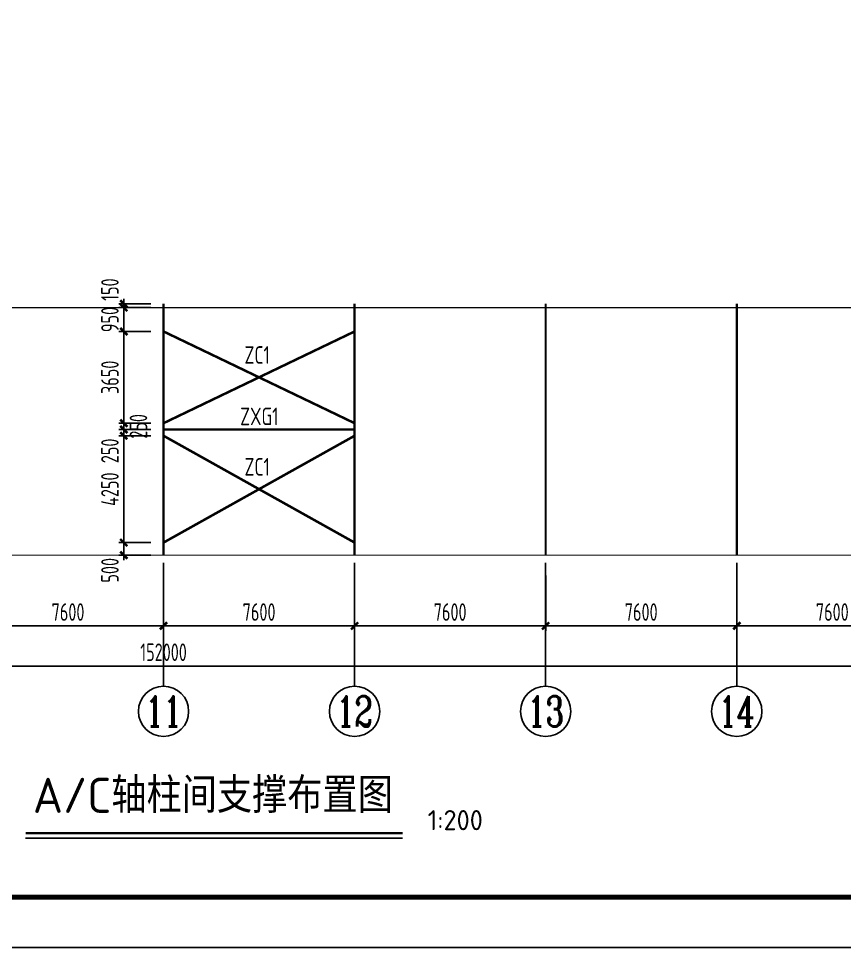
# Model space of a CAD drawing. Extents: x -3102990 to -851544, y -5293060 to -2540151.
# Drawn here: x -1748075 to -1731651, y -2672902 to -2654425 of the extents above; entities that cross this region are included whole.
import ezdxf
from ezdxf.enums import TextEntityAlignment as Align

# ---------------------------------------------------------------- set-up
doc = ezdxf.new("R2010")
doc.units = 0
doc.header["$LTSCALE"] = 1000
doc.header["$PDMODE"] = 1
doc.layers.get('0').update_dxf_attribs({"linetype": 'CONTINUOUS'})
doc.layers.get('Defpoints').update_dxf_attribs({"linetype": 'CONTINUOUS'})
for name, color, linetype in [('COLU', 7, 'CONTINUOUS'), ('DIM', 3, 'CONTINUOUS'), ('NUM', 7, 'CONTINUOUS'), ('PUB_TITLE', 4, 'CONTINUOUS'), ('REIN', 1, 'CONTINUOUS'), ('TEXT', 7, 'CONTINUOUS')]:
    doc.layers.add(name, color=color, linetype=linetype)
doc.layers.add('yichutu', color=7, linetype='CONTINUOUS', true_color=0xffffff, plot=False)
doc.styles.add('TSSD_Axis', font='Complex.shx', dxfattribs={"width": 0.7, "bigfont": 'hztxt.shx'})
doc.styles.add('TSSD_Dimension', font='tssdeng.shx', dxfattribs={"width": 0.7, "bigfont": 'Hztxt.shx'})
doc.styles.add('TSSD_Norm', font='Tssdeng.shx', dxfattribs={"width": 0.75, "bigfont": 'hztxt.shx'})
doc.styles.add('TSSD_Rein', font='Tssdeng.shx', dxfattribs={"width": 0.75, "bigfont": 'hztxt.shx'})
doc.dimstyles.new('TSSD_200_100', dxfattribs={"dimtxt": 350, "dimasz": 100, "dimexe": 100, "dimexo": 250, "dimgap": 100, "dimtad": 1, "dimdec": 0, "dimlfac": 2, "dimzin": 0, "dimdsep": 46, "dimtxsty": 'TSSD_Dimension', "dimblk": 'ARCHTICK', "dimcen": 0, "dimdle": 100, "dimclrt": 7, "dimadec": 0, "dimazin": 0, "dimtfac": 1, "dimtdec": 0, "dimtix": 1, "dimtmove": 2, "dimatfit": 3, "dimfxl": 1, "dimtolj": 1, "dimtzin": 0, "dimarcsym": 0})

# ---------------------------------------------------------------- blocks, each defined once
blk = doc.blocks.new('ts_axno')
at = {"color": 0, "linetype": 'ByBlock', "lineweight": -2}
blk.add_circle((0, 0), 0.5, dxfattribs=at)
at = {"color": 0, "linetype": 'ByBlock', "lineweight": -2, "style": 'TSSD_Axis', "width": 0.7}
blk.add_attdef('A', text='', height=0.6, dxfattribs=at).set_placement((0, 0), align=Align.MIDDLE_CENTER)
blk = doc.blocks.new('_ArchTick')
at = {"color": 0, "const_width": 0.5}
blk.add_lwpolyline([(-0.71, -0.71), (0.71, 0.71)], dxfattribs=at)
blk = doc.blocks.new('*D1664')
at = {"layer": 'Defpoints', "color": 0, "ltscale": 1.5}
for p in [(-1733792, -2665253), (-1729992, -2665253), (-1733792, -2666506)]:
    blk.add_point(p, dxfattribs=at)
at = {"layer": 'DIM', "color": 0, "lineweight": -2, "ltscale": 1.5}
for p, q in [((-1733792, -2665503), (-1733792, -2666606)), ((-1729992, -2665503), (-1729992, -2666606)), ((-1729892, -2666506), (-1733892, -2666506))]:
    blk.add_line(p, q, dxfattribs=at)
at = {"layer": 'DIM', "color": 0, "lineweight": -2, "ltscale": 1.5, "xscale": 100, "yscale": 100, "zscale": 100, "rotation": 180}
blk.add_blockref('_ArchTick', (-1733792, -2666506), dxfattribs=at)
at = {"layer": 'DIM', "color": 0, "lineweight": -2, "ltscale": 1.5, "xscale": 100, "yscale": 100, "zscale": 100}
blk.add_blockref('_ArchTick', (-1729992, -2666506), dxfattribs=at)
at = {"layer": 'DIM', "color": 7, "ltscale": 1.5, "insert": (-1731892, -2666231), "char_height": 350, "attachment_point": 5, "style": 'TSSD_Dimension'}
blk.add_mtext('\\A1;7600', dxfattribs=at)
blk = doc.blocks.new('*D1665')
at = {"layer": 'Defpoints', "color": 0, "ltscale": 1.5}
for p in [(-1737592, -2665253), (-1733792, -2665253), (-1737592, -2666506)]:
    blk.add_point(p, dxfattribs=at)
at = {"layer": 'DIM', "color": 0, "lineweight": -2, "ltscale": 1.5}
for p, q in [((-1737592, -2665503), (-1737592, -2666606)), ((-1733792, -2665503), (-1733792, -2666606)), ((-1733692, -2666506), (-1737692, -2666506))]:
    blk.add_line(p, q, dxfattribs=at)
at = {"layer": 'DIM', "color": 0, "lineweight": -2, "ltscale": 1.5, "xscale": 100, "yscale": 100, "zscale": 100, "rotation": 180}
blk.add_blockref('_ArchTick', (-1737592, -2666506), dxfattribs=at)
at = {"layer": 'DIM', "color": 0, "lineweight": -2, "ltscale": 1.5, "xscale": 100, "yscale": 100, "zscale": 100}
blk.add_blockref('_ArchTick', (-1733792, -2666506), dxfattribs=at)
at = {"layer": 'DIM', "color": 7, "ltscale": 1.5, "insert": (-1735692, -2666231), "char_height": 350, "attachment_point": 5, "style": 'TSSD_Dimension'}
blk.add_mtext('\\A1;7600', dxfattribs=at)
blk = doc.blocks.new('*D1666')
at = {"layer": 'Defpoints', "color": 0, "ltscale": 1.5}
for p in [(-1741392, -2665253), (-1737592, -2665253), (-1741392, -2666506)]:
    blk.add_point(p, dxfattribs=at)
at = {"layer": 'DIM', "color": 0, "lineweight": -2, "ltscale": 1.5}
for p, q in [((-1741392, -2665503), (-1741392, -2666606)), ((-1737592, -2665503), (-1737592, -2666606)), ((-1737492, -2666506), (-1741492, -2666506))]:
    blk.add_line(p, q, dxfattribs=at)
at = {"layer": 'DIM', "color": 0, "lineweight": -2, "ltscale": 1.5, "xscale": 100, "yscale": 100, "zscale": 100, "rotation": 180}
blk.add_blockref('_ArchTick', (-1741392, -2666506), dxfattribs=at)
at = {"layer": 'DIM', "color": 0, "lineweight": -2, "ltscale": 1.5, "xscale": 100, "yscale": 100, "zscale": 100}
blk.add_blockref('_ArchTick', (-1737592, -2666506), dxfattribs=at)
at = {"layer": 'DIM', "color": 7, "ltscale": 1.5, "insert": (-1739492, -2666231), "char_height": 350, "attachment_point": 5, "style": 'TSSD_Dimension'}
blk.add_mtext('\\A1;7600', dxfattribs=at)
blk = doc.blocks.new('*D1667')
at = {"layer": 'Defpoints', "color": 0, "ltscale": 1.5}
for p in [(-1745192, -2665253), (-1741392, -2665253), (-1745192, -2666506)]:
    blk.add_point(p, dxfattribs=at)
at = {"layer": 'DIM', "color": 0, "lineweight": -2, "ltscale": 1.5}
for p, q in [((-1745192, -2665503), (-1745192, -2666606)), ((-1741392, -2665503), (-1741392, -2666606)), ((-1741292, -2666506), (-1745292, -2666506))]:
    blk.add_line(p, q, dxfattribs=at)
at = {"layer": 'DIM', "color": 0, "lineweight": -2, "ltscale": 1.5, "xscale": 100, "yscale": 100, "zscale": 100, "rotation": 180}
blk.add_blockref('_ArchTick', (-1745192, -2666506), dxfattribs=at)
at = {"layer": 'DIM', "color": 0, "lineweight": -2, "ltscale": 1.5, "xscale": 100, "yscale": 100, "zscale": 100}
blk.add_blockref('_ArchTick', (-1741392, -2666506), dxfattribs=at)
at = {"layer": 'DIM', "color": 7, "ltscale": 1.5, "insert": (-1743292, -2666231), "char_height": 350, "attachment_point": 5, "style": 'TSSD_Dimension'}
blk.add_mtext('\\A1;7600', dxfattribs=at)
blk = doc.blocks.new('*D1668')
at = {"layer": 'Defpoints', "color": 0, "ltscale": 1.5}
for p in [(-1748992, -2665253), (-1745192, -2665253), (-1748992, -2666506)]:
    blk.add_point(p, dxfattribs=at)
at = {"layer": 'DIM', "color": 0, "lineweight": -2, "ltscale": 1.5}
for p, q in [((-1748992, -2665503), (-1748992, -2666606)), ((-1745192, -2665503), (-1745192, -2666606)), ((-1745092, -2666506), (-1749092, -2666506))]:
    blk.add_line(p, q, dxfattribs=at)
at = {"layer": 'DIM', "color": 0, "lineweight": -2, "ltscale": 1.5, "xscale": 100, "yscale": 100, "zscale": 100, "rotation": 180}
blk.add_blockref('_ArchTick', (-1748992, -2666506), dxfattribs=at)
at = {"layer": 'DIM', "color": 0, "lineweight": -2, "ltscale": 1.5, "xscale": 100, "yscale": 100, "zscale": 100}
blk.add_blockref('_ArchTick', (-1745192, -2666506), dxfattribs=at)
at = {"layer": 'DIM', "color": 7, "ltscale": 1.5, "insert": (-1747092, -2666231), "char_height": 350, "attachment_point": 5, "style": 'TSSD_Dimension'}
blk.add_mtext('\\A1;7600', dxfattribs=at)
blk = doc.blocks.new('*D1678')
at = {"layer": 'Defpoints', "color": 0, "ltscale": 1.5}
for p in [(-1783192, -2665253), (-1707192, -2665253), (-1707192, -2667306)]:
    blk.add_point(p, dxfattribs=at)
at = {"layer": 'DIM', "color": 0, "lineweight": -2, "ltscale": 1.5}
for p, q in [((-1783192, -2665503), (-1783192, -2667406)), ((-1707192, -2665503), (-1707192, -2667406)), ((-1783292, -2667306), (-1707092, -2667306))]:
    blk.add_line(p, q, dxfattribs=at)
at = {"layer": 'DIM', "color": 0, "lineweight": -2, "ltscale": 1.5, "xscale": 100, "yscale": 100, "zscale": 100, "rotation": 180}
blk.add_blockref('_ArchTick', (-1783192, -2667306), dxfattribs=at)
at = {"layer": 'DIM', "color": 0, "lineweight": -2, "ltscale": 1.5, "xscale": 100, "yscale": 100, "zscale": 100}
blk.add_blockref('_ArchTick', (-1707192, -2667306), dxfattribs=at)
at = {"layer": 'DIM', "color": 7, "ltscale": 1.5, "insert": (-1745192, -2667031), "char_height": 350, "attachment_point": 5, "style": 'TSSD_Dimension'}
blk.add_mtext('\\A1;152000', dxfattribs=at)
blk = doc.blocks.new('*D1693')
at = {"layer": 'Defpoints', "color": 0, "ltscale": 1.5}
for p in [(-1745192, -2660099), (-1745983, -2660174), (-1745192, -2660174)]:
    blk.add_point(p, dxfattribs=at)
at = {"layer": 'DIM', "color": 0, "lineweight": -2, "ltscale": 1.5}
for p, q in [((-1745442, -2660099), (-1746083, -2660099)), ((-1745983, -2660099), (-1745983, -2659999)), ((-1745983, -2660099), (-1745983, -2660174)), ((-1745442, -2660174), (-1746083, -2660174)), ((-1745983, -2660174), (-1745983, -2660274))]:
    blk.add_line(p, q, dxfattribs=at)
at = {"layer": 'DIM', "color": 0, "lineweight": -2, "ltscale": 1.5, "xscale": 100, "yscale": 100, "zscale": 100}
for p, rotation in [((-1745983, -2660099), 270), ((-1745983, -2660174), 90)]:
    blk.add_blockref('_ArchTick', p, dxfattribs=dict(at, rotation=rotation))
at = {"layer": 'DIM', "color": 7, "ltscale": 1.5, "insert": (-1746258, -2659817), "char_height": 350, "attachment_point": 5, "rotation": 90, "style": 'TSSD_Dimension'}
blk.add_mtext('\\A1;150', dxfattribs=at)
blk = doc.blocks.new('*D1694')
at = {"layer": 'Defpoints', "color": 0, "ltscale": 1.5}
for p in [(-1745192, -2660174), (-1745983, -2660649), (-1745192, -2660649)]:
    blk.add_point(p, dxfattribs=at)
at = {"layer": 'DIM', "color": 0, "lineweight": -2, "ltscale": 1.5}
for p, q in [((-1745983, -2660174), (-1745983, -2660074)), ((-1745442, -2660174), (-1746083, -2660174)), ((-1745983, -2660174), (-1745983, -2660649)), ((-1745442, -2660649), (-1746083, -2660649)), ((-1745983, -2660649), (-1745983, -2660749))]:
    blk.add_line(p, q, dxfattribs=at)
at = {"layer": 'DIM', "color": 0, "lineweight": -2, "ltscale": 1.5, "xscale": 100, "yscale": 100, "zscale": 100}
for p, rotation in [((-1745983, -2660174), 270), ((-1745983, -2660649), 90)]:
    blk.add_blockref('_ArchTick', p, dxfattribs=dict(at, rotation=rotation))
at = {"layer": 'DIM', "color": 7, "ltscale": 1.5, "insert": (-1746258, -2660412), "char_height": 350, "attachment_point": 5, "rotation": 90, "style": 'TSSD_Dimension'}
blk.add_mtext('\\A1;950', dxfattribs=at)
blk = doc.blocks.new('*D1695')
at = {"layer": 'Defpoints', "color": 0, "ltscale": 1.5}
for p in [(-1745192, -2660649), (-1745983, -2662474), (-1745192, -2662474)]:
    blk.add_point(p, dxfattribs=at)
at = {"layer": 'DIM', "color": 0, "lineweight": -2, "ltscale": 1.5}
for p, q in [((-1745442, -2660649), (-1746083, -2660649)), ((-1745983, -2660549), (-1745983, -2662574)), ((-1745442, -2662474), (-1746083, -2662474))]:
    blk.add_line(p, q, dxfattribs=at)
at = {"layer": 'DIM', "color": 0, "lineweight": -2, "ltscale": 1.5, "xscale": 100, "yscale": 100, "zscale": 100}
for p, rotation in [((-1745983, -2660649), 90), ((-1745983, -2662474), 270)]:
    blk.add_blockref('_ArchTick', p, dxfattribs=dict(at, rotation=rotation))
at = {"layer": 'DIM', "color": 7, "ltscale": 1.5, "insert": (-1746258, -2661562), "char_height": 350, "attachment_point": 5, "rotation": 90, "style": 'TSSD_Dimension'}
blk.add_mtext('\\A1;3650', dxfattribs=at)
blk = doc.blocks.new('*D1696')
at = {"layer": 'Defpoints', "color": 0, "ltscale": 1.5}
for p in [(-1745192, -2662474), (-1745983, -2662599), (-1745192, -2662599)]:
    blk.add_point(p, dxfattribs=at)
at = {"layer": 'DIM', "color": 0, "lineweight": -2, "ltscale": 1.5}
for p, q in [((-1745442, -2662474), (-1746083, -2662474)), ((-1745983, -2662474), (-1745983, -2662374)), ((-1745983, -2662474), (-1745983, -2662599)), ((-1745442, -2662599), (-1746083, -2662599)), ((-1745983, -2662599), (-1745983, -2662699))]:
    blk.add_line(p, q, dxfattribs=at)
at = {"layer": 'DIM', "color": 0, "lineweight": -2, "ltscale": 1.5, "xscale": 100, "yscale": 100, "zscale": 100}
for p, rotation in [((-1745983, -2662474), 270), ((-1745983, -2662599), 90)]:
    blk.add_blockref('_ArchTick', p, dxfattribs=dict(at, rotation=rotation))
at = {"layer": 'DIM', "color": 7, "ltscale": 1.5, "insert": (-1745691, -2662537), "char_height": 350, "attachment_point": 5, "rotation": 90, "style": 'TSSD_Dimension'}
blk.add_mtext('\\A1;250', dxfattribs=at)
blk = doc.blocks.new('*D1697')
at = {"layer": 'Defpoints', "color": 0, "ltscale": 1.5}
for p in [(-1745983, -2662724), (-1745192, -2662599), (-1745192, -2662724)]:
    blk.add_point(p, dxfattribs=at)
at = {"layer": 'DIM', "color": 0, "lineweight": -2, "ltscale": 1.5}
for p, q in [((-1745983, -2662599), (-1745983, -2662499)), ((-1745442, -2662599), (-1746083, -2662599)), ((-1745442, -2662724), (-1746083, -2662724)), ((-1745983, -2662599), (-1745983, -2662724)), ((-1745983, -2662724), (-1745983, -2662824))]:
    blk.add_line(p, q, dxfattribs=at)
at = {"layer": 'DIM', "color": 0, "lineweight": -2, "ltscale": 1.5, "xscale": 100, "yscale": 100, "zscale": 100}
for p, rotation in [((-1745983, -2662599), 270), ((-1745983, -2662724), 90)]:
    blk.add_blockref('_ArchTick', p, dxfattribs=dict(at, rotation=rotation))
at = {"layer": 'DIM', "color": 7, "ltscale": 1.5, "insert": (-1746258, -2663025), "char_height": 350, "attachment_point": 5, "rotation": 90, "style": 'TSSD_Dimension'}
blk.add_mtext('\\A1;250', dxfattribs=at)
blk = doc.blocks.new('*D1698')
at = {"layer": 'Defpoints', "color": 0, "ltscale": 1.5}
for p in [(-1745192, -2662724), (-1745983, -2664849), (-1745192, -2664849)]:
    blk.add_point(p, dxfattribs=at)
at = {"layer": 'DIM', "color": 0, "lineweight": -2, "ltscale": 1.5}
for p, q in [((-1745442, -2662724), (-1746083, -2662724)), ((-1745983, -2662624), (-1745983, -2664949)), ((-1745442, -2664849), (-1746083, -2664849))]:
    blk.add_line(p, q, dxfattribs=at)
at = {"layer": 'DIM', "color": 0, "lineweight": -2, "ltscale": 1.5, "xscale": 100, "yscale": 100, "zscale": 100}
for p, rotation in [((-1745983, -2662724), 90), ((-1745983, -2664849), 270)]:
    blk.add_blockref('_ArchTick', p, dxfattribs=dict(at, rotation=rotation))
at = {"layer": 'DIM', "color": 7, "ltscale": 1.5, "insert": (-1746258, -2663787), "char_height": 350, "attachment_point": 5, "rotation": 90, "style": 'TSSD_Dimension'}
blk.add_mtext('\\A1;4250', dxfattribs=at)
blk = doc.blocks.new('*D1699')
at = {"layer": 'Defpoints', "color": 0, "ltscale": 1.5}
for p in [(-1745192, -2664849), (-1745983, -2665099), (-1745192, -2665099)]:
    blk.add_point(p, dxfattribs=at)
at = {"layer": 'DIM', "color": 0, "lineweight": -2, "ltscale": 1.5}
for p, q in [((-1745983, -2664749), (-1745983, -2665199)), ((-1745442, -2664849), (-1746083, -2664849)), ((-1745442, -2665099), (-1746083, -2665099))]:
    blk.add_line(p, q, dxfattribs=at)
at = {"layer": 'DIM', "color": 0, "lineweight": -2, "ltscale": 1.5, "xscale": 100, "yscale": 100, "zscale": 100}
for p, rotation in [((-1745983, -2664849), 90), ((-1745983, -2665099), 270)]:
    blk.add_blockref('_ArchTick', p, dxfattribs=dict(at, rotation=rotation))
at = {"layer": 'DIM', "color": 7, "ltscale": 1.5, "insert": (-1746258, -2665400), "char_height": 350, "attachment_point": 5, "rotation": 90, "style": 'TSSD_Dimension'}
blk.add_mtext('\\A1;500', dxfattribs=at)
blk = doc.blocks.new('A$C16496DF1')
at = {"layer": 'PUB_TITLE'}
blk.add_lwpolyline([(0, 0), (0, 42000), (104100, 42000), (104100, 0)], close=True, dxfattribs=at)
at = {"layer": 'PUB_TITLE', "const_width": 100}
blk.add_lwpolyline([(103100, 1000), (103100, 41000), (713, 41000), (713, 1000), (103100, 1000)], dxfattribs=at)
blk = doc.blocks.new('yct-1041-420-104100-42000-100-2006.0')
at = {"layer": 'yichutu', "color": 7, "true_color": 0xffffff}
blk.add_lwpolyline([(0, 0), (0, 42000), (104100, 42000), (104100, 0)], close=True, dxfattribs=at)

msp = doc.modelspace()

# ---------------------------------------------------------------- linework, layer by layer
at = {"layer": 'COLU', "linetype": 'ByBlock', "const_width": 45}
for points in [[(-1745192.27, -2660099.18), (-1745192.27, -2665099.18)], [(-1741392.27, -2660099.18), (-1741392.27, -2665099.18)], [(-1737592.27, -2660099.18), (-1737592.27, -2665099.18)], [(-1733792.27, -2660099.18), (-1733792.27, -2665099.18)]]:
    msp.add_lwpolyline(points, dxfattribs=at)
at = {"layer": 'NUM', "ltscale": 1.5}
for p, q in [((-1745192.27, -2665252.71), (-1745192.27, -2667706.22)), ((-1741392.27, -2665252.71), (-1741392.27, -2667706.22)), ((-1737592.27, -2665252.71), (-1737592.27, -2667706.22)), ((-1733792.27, -2665252.71), (-1733792.27, -2667706.22))]:
    msp.add_line(p, q, dxfattribs=at)
at = {"layer": 'NUM', "color": 0, "linetype": 'ByBlock', "const_width": 50}
msp.add_lwpolyline([(-1747936.01, -2670628.84), (-1740439.32, -2670628.84)], dxfattribs=at)
at = {"layer": 'NUM', "color": 0, "linetype": 'ByBlock'}
msp.add_lwpolyline([(-1747936.01, -2670728.84), (-1740439.32, -2670728.84)], dxfattribs=at)
at = {"layer": 'REIN', "color": 0, "lineweight": 5, "const_width": 25, "elevation": -0.5}
msp.add_lwpolyline([(-1783132.27, -2660174.18), (-1707252.27, -2660174.18)], dxfattribs=at)
at = {"layer": 'REIN'}
for points in [[(-1741392.27, -2660649.18, 50, 50, 0), (-1745192.27, -2662474.18, 50, 50, 0)], [(-1745192.27, -2660649.18, 50, 50, 0), (-1741392.27, -2662474.18, 50, 50, 0)], [(-1741392.27, -2662724.18, 50, 50, 0), (-1745192.27, -2664849.18, 50, 50, 0)], [(-1745192.27, -2662724.18, 50, 50, 0), (-1741392.27, -2664849.18, 50, 50, 0)]]:
    msp.add_lwpolyline(points, format="xyseb", dxfattribs=at)
at = {"layer": 'REIN', "const_width": 50}
msp.add_lwpolyline([(-1745192.27, -2662599.18), (-1741392.27, -2662599.18)], dxfattribs=at)
at = {"layer": 'REIN', "color": 0, "lineweight": 5, "const_width": 25}
msp.add_lwpolyline([(-1783668.68, -2665099.18), (-1706503.67, -2665099.18)], dxfattribs=at)

# ---------------------------------------------------------------- block references
at = {"ltscale": 1.5}
msp.add_blockref('A$C16496DF1', (-1789965.91, -2672902.4), dxfattribs=at)
at = {"layer": 'NUM'}
ref = msp.add_blockref('ts_axno', (-1745192.27, -2668206.22), dxfattribs=dict(at, xscale=1000, yscale=1000, zscale=1000))
ref.add_attrib('11', '11', dxfattribs={"height": 600, "style": 'TSSD_Axis', "width": 0.7}).set_placement((-1745192.27, -2668206.22), align=Align.MIDDLE_CENTER)
ref = msp.add_blockref('ts_axno', (-1741392.27, -2668206.22), dxfattribs=dict(at, xscale=1000, yscale=1000, zscale=1000))
ref.add_attrib('12', '12', dxfattribs={"height": 600, "style": 'TSSD_Axis', "width": 0.7}).set_placement((-1741392.27, -2668206.22), align=Align.MIDDLE_CENTER)
ref = msp.add_blockref('ts_axno', (-1737592.27, -2668206.22), dxfattribs=dict(at, xscale=1000, yscale=1000, zscale=1000))
ref.add_attrib('13', '13', dxfattribs={"height": 600, "style": 'TSSD_Axis', "width": 0.7}).set_placement((-1737592.27, -2668206.22), align=Align.MIDDLE_CENTER)
ref = msp.add_blockref('ts_axno', (-1733792.27, -2668206.22), dxfattribs=dict(at, xscale=1000, yscale=1000, zscale=1000))
ref.add_attrib('14', '14', dxfattribs={"height": 600, "style": 'TSSD_Axis', "width": 0.7}).set_placement((-1733792.27, -2668206.22), align=Align.MIDDLE_CENTER)
at = {"layer": 'yichutu'}
msp.add_blockref('yct-1041-420-104100-42000-100-2006.0', (-1789965.91, -2672902.4), dxfattribs=at)

# ---------------------------------------------------------------- texts
at = {"layer": 'TEXT', "ltscale": 1.5, "style": 'TSSD_Rein', "width": 0.75}
for s, p in [('ZC1', (-1743581.55, -2661292.53)), ('ZXG1', (-1743667.91, -2662513.8)), ('ZC1', (-1743581.55, -2663517.53))]:
    msp.add_text(s, height=350, dxfattribs=at).set_placement(p)
at = {"layer": 'TEXT', "color": 0, "lineweight": 5, "style": 'TSSD_Norm'}
msp.add_text('A/C轴柱间支撑布置图', height=700, dxfattribs=at).set_placement((-1747791.13, -2670436.71), align=Align.BOTTOM_LEFT)
at = {"layer": 'TEXT', "color": 0, "linetype": 'ByBlock', "style": 'TSSD_Norm'}
msp.add_text('1:200', height=400, dxfattribs=at).set_placement((-1739939.32, -2670690.79), align=Align.BOTTOM_LEFT)

# ---------------------------------------------------------------- dimensions: what is measured, and where the dimension line sits
at = {"layer": 'DIM', "ltscale": 1.5}
for base, p1, p2, picture, middle in [((-1745982.6, -2660174.18), (-1745192.27, -2660099.18), (-1745192.27, -2660174.18), '*D1693', (-1746257.6, -2659816.94)), ((-1745982.6, -2662599.18), (-1745192.27, -2662474.18), (-1745192.27, -2662599.18), '*D1696', (-1745690.94, -2662536.68)), ((-1745982.6, -2662724.18), (-1745192.27, -2662599.18), (-1745192.27, -2662724.18), '*D1697', (-1746257.6, -2663025.27)), ((-1745982.6, -2665099.18), (-1745192.27, -2664849.18), (-1745192.27, -2665099.18), '*D1699', (-1746257.6, -2665400.27))]:
    dim = msp.add_linear_dim(base=base, p1=p1, p2=p2, angle=90, dimstyle='TSSD_200_100', dxfattribs=at)
    dim.commit()
    dim.dimension.update_dxf_attribs({"geometry": picture, "text_midpoint": middle, "dimtype": 160})
for base, p1, p2, angle, picture, middle in [((-1745982.6, -2660649.18), (-1745192.27, -2660174.18), (-1745192.27, -2660649.18), 90, '*D1694', (-1746257.6, -2660411.68)), ((-1745982.6, -2662474.18), (-1745192.27, -2660649.18), (-1745192.27, -2662474.18), 90, '*D1695', (-1746257.6, -2661561.68)), ((-1745982.6, -2664849.18), (-1745192.27, -2662724.18), (-1745192.27, -2664849.18), 90, '*D1698', (-1746257.6, -2663786.68)), ((-1707192.27, -2667306.22), (-1783192.27, -2665252.71), (-1707192.27, -2665252.71), 180, '*D1678', (-1745192.27, -2667031.22)), ((-1748992.27, -2666506.22), (-1745192.27, -2665252.71), (-1748992.27, -2665252.71), 180, '*D1668', (-1747092.27, -2666231.22)), ((-1745192.27, -2666506.22), (-1741392.27, -2665252.71), (-1745192.27, -2665252.71), 180, '*D1667', (-1743292.27, -2666231.22)), ((-1741392.27, -2666506.22), (-1737592.27, -2665252.71), (-1741392.27, -2665252.71), 180, '*D1666', (-1739492.27, -2666231.22)), ((-1737592.27, -2666506.22), (-1733792.27, -2665252.71), (-1737592.27, -2665252.71), 180, '*D1665', (-1735692.27, -2666231.22)), ((-1733792.27, -2666506.22), (-1729992.27, -2665252.71), (-1733792.27, -2665252.71), 180, '*D1664', (-1731892.27, -2666231.22))]:
    dim = msp.add_linear_dim(base=base, p1=p1, p2=p2, angle=angle, dimstyle='TSSD_200_100', dxfattribs=at)
    dim.commit()
    dim.dimension.update_dxf_attribs({"geometry": picture, "text_midpoint": middle})

doc.saveas('drawing.dxf')
